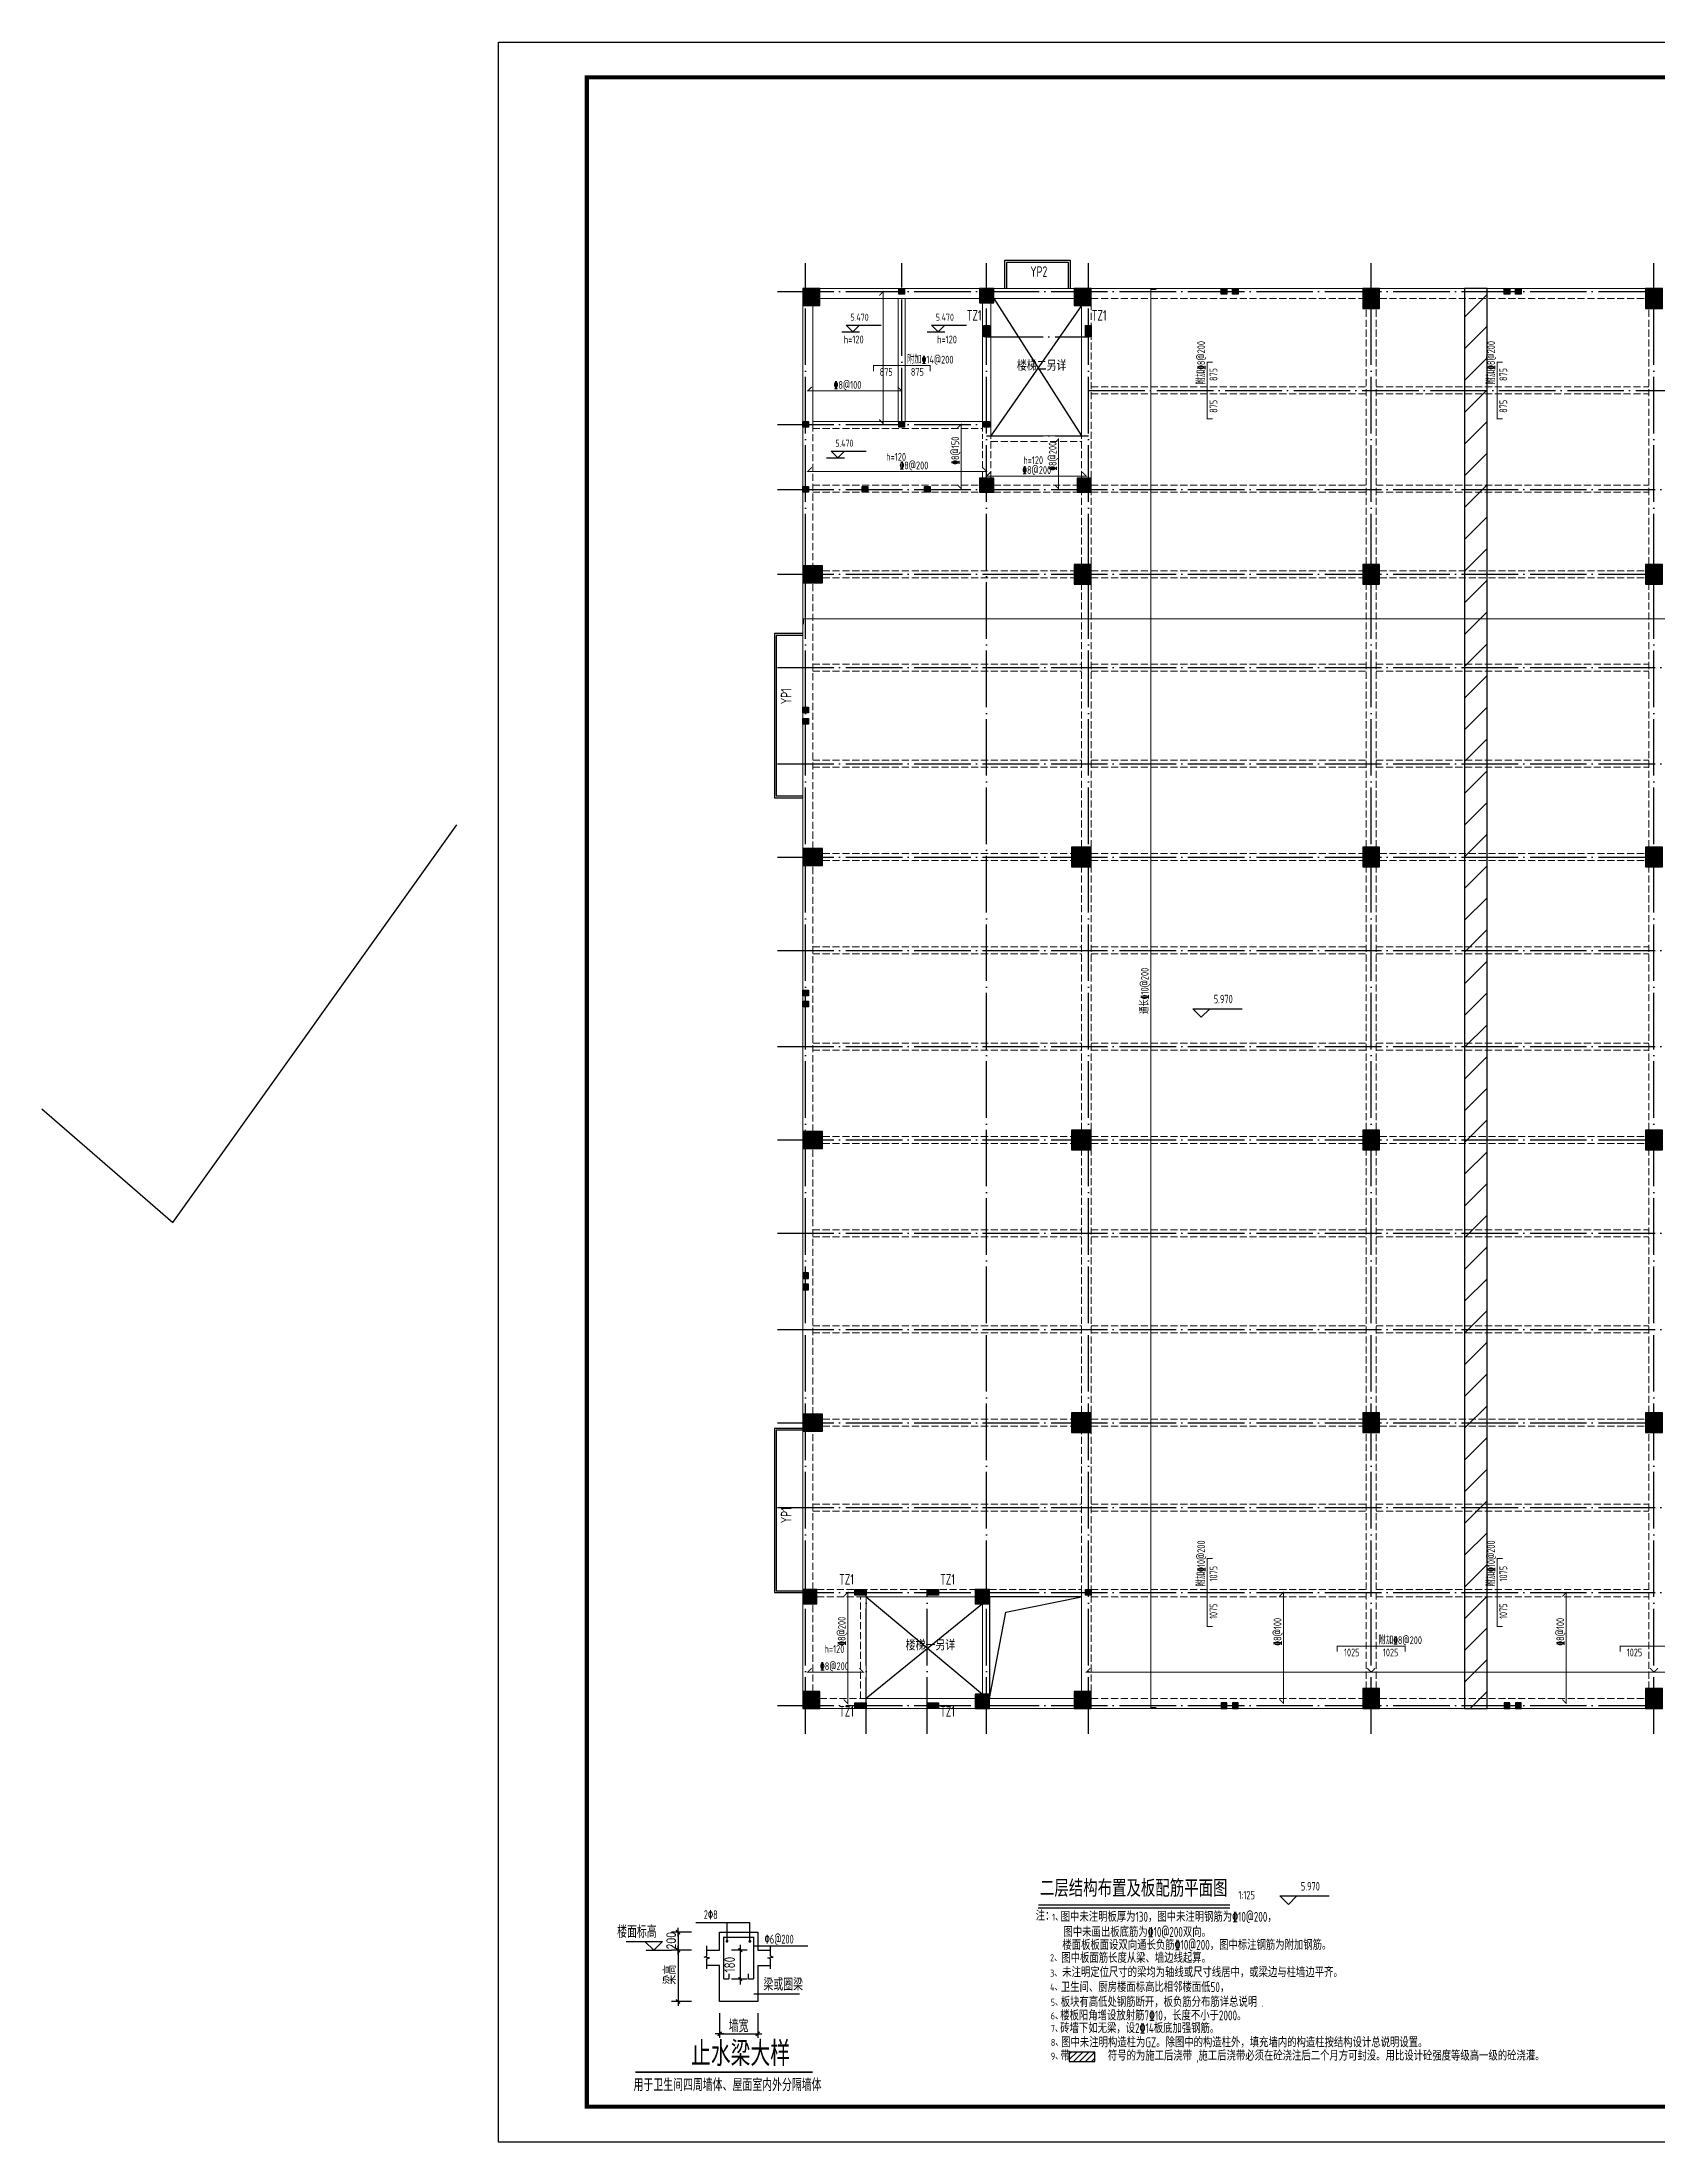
# Model space of a CAD drawing. Extents: x -2331248 to -1198620, y -977263 to -545844.
# Drawn here: x -1837806 to -1780691, y -765858 to -691608 of the extents above; entities that cross this region are included whole.
import ezdxf
from ezdxf.enums import TextEntityAlignment as Align

# ---------------------------------------------------------------- set-up
doc = ezdxf.new("R2010")
doc.units = 0
doc.header["$LTSCALE"] = 1000
doc.header["$MEASUREMENT"] = 0
for name, pattern in [('DASH', [0.35, 0.25, -0.1]), ('DOTE', [2.42, 2, -0.2, 0.02, -0.2]), ('线型3', [500, 300, -200])]:
    doc.linetypes.add(name, pattern=pattern)
doc.layers.get('0').update_dxf_attribs({"linetype": 'CONTINUOUS'})
doc.layers.get('DEFPOINTS').update_dxf_attribs({"linetype": 'CONTINUOUS'})
for name, color, linetype in [('DIM', 3, 'CONTINUOUS'), ('DOTE', 1, 'DOTE'), ('GJ', 1, 'CONTINUOUS'), ('HJD', 190, 'CONTINUOUS'), ('PUB_TITLE', 4, 'CONTINUOUS'), ('TEXT', 7, 'CONTINUOUS'), ('THICK', 6, 'CONTINUOUS'), ('THIN', 7, 'CONTINUOUS'), ('中文', 7, 'CONTINUOUS'), ('尺寸线及数字', 7, 'CONTINUOUS'), ('构件', 74, 'CONTINUOUS'), ('构件名称', 7, 'CONTINUOUS'), ('构造柱', 6, 'CONTINUOUS'), ('构造柱名称', 211, 'CONTINUOUS'), ('柱涂实', 54, 'CONTINUOUS'), ('洞口边线', 7, 'CONTINUOUS'), ('钢筋标注', 253, 'CONTINUOUS'), ('零厚板', 7, 'CONTINUOUS')]:
    doc.layers.add(name, color=color, linetype=linetype)
for name, color, linetype, lineweight in [('S_Beam', 4, 'CONTINUOUS', 18), ('S_BeamDash', 134, '线型3', 18), ('S_Cl', 2, 'CONTINUOUS', 9), ('S_Hole', 9, 'CONTINUOUS', 18), ('S_SlabDownBar', 14, 'CONTINUOUS', 35), ('S_SlabDownBarText', 7, 'CONTINUOUS', 25), ('S_SlabUpBar', 1, 'CONTINUOUS', 35), ('S_SlabUpBarDim', 84, 'CONTINUOUS', 25), ('S_SlabUpBarText', 7, 'CONTINUOUS', 25), ('板标注', 7, 'CONTINUOUS', 18)]:
    doc.layers.add(name, color=color, linetype=linetype, lineweight=lineweight)
doc.styles.add('_HZTXT', font='txt.shx', dxfattribs={"width": 0.8, "bigfont": 'hztxt.shx'})
doc.styles.add('DIM_FONT', font='tssdeng.shx', dxfattribs={"width": 0.8, "bigfont": 'tssdchn.shx'})
doc.styles.add('HZ', font='tssdeng.shx', dxfattribs={"width": 0.8, "bigfont": 'tssdchn.shx'})
doc.styles.add('PkpmHz', font='Pkpmeng', dxfattribs={"width": 0.7, "bigfont": 'hztxt'})
doc.styles.get("Standard").update_dxf_attribs({"font": 'txt.shx', "height": 3, "bigfont": 'hztxt.shx'})
doc.styles.add('STYLE2', font='tssdeng.shx', dxfattribs={"width": 0.8, "bigfont": 'tssdchn.shx'})
doc.styles.add('TSSD_NORM', font='Tssdeng.shx', dxfattribs={"width": 0.7, "bigfont": 'hztxt.shx'})
doc.styles.add('TSSD_REIN', font='Tssdeng.shx', dxfattribs={"width": 0.7, "bigfont": 'hztxt.shx'})
doc.dimstyles.new('DIMN', dxfattribs={"dimtxt": 300, "dimasz": 100, "dimexe": 250, "dimexo": 300, "dimgap": 150, "dimtad": 1, "dimdec": 0, "dimzin": 0, "dimdsep": 46, "dimtxsty": 'DIM_FONT', "dimblk": 'ARCHTICK', "dimcen": 0.09, "dimdle": 150, "dimclrt": 7, "dimazin": 2, "dimtfac": 1, "dimtdec": 0, "dimtix": 1, "dimtmove": 2, "dimatfit": 3, "dimldrblk": '_DIMX', "dimfxl": 1, "dimtolj": 1, "dimtzin": 0, "dimarcsym": 0})

# ---------------------------------------------------------------- blocks, each defined once
blk = doc.blocks.new('_ARCHTICK')
at = {"color": 0, "linetype": 'ByBlock', "const_width": 0.4}
blk.add_lwpolyline([(-0.5, -0.5), (0.5, 0.5)], dxfattribs=at)
blk = doc.blocks.new('*D222')
at = {"color": 0, "lineweight": -2}
for p, q in [((-1737676, -680539), (-1738119, -680539)), ((-1737869, -680389), (-1737869, -681505)), ((-1737676, -681355), (-1738119, -681355))]:
    blk.add_line(p, q, dxfattribs=at)
at = {"layer": 'DEFPOINTS', "color": 0}
for p in [(-1737376, -680539), (-1737869, -681355), (-1737376, -681355)]:
    blk.add_point(p, dxfattribs=at)
at = {"color": 0, "lineweight": -2, "xscale": 100, "yscale": 100, "zscale": 100}
for p, rotation in [((-1737869, -680539), 90), ((-1737869, -681355), 270)]:
    blk.add_blockref('_ARCHTICK', p, dxfattribs=dict(at, rotation=rotation))
at = {"color": 7, "insert": (-1738169, -680947), "char_height": 300, "attachment_point": 5, "rotation": 90, "style": 'DIM_FONT'}
blk.add_mtext('\\A1;180', dxfattribs=at)
blk = doc.blocks.new('_DIMX')
blk.add_line((-150, 0), (150, 0))
at = {"const_width": 50}
blk.add_lwpolyline([(-70, -70), (70, 70)], dxfattribs=at)
blk = doc.blocks.new('A$C1ABE4412')
at = {"color": 0, "linetype": 'ByBlock'}
for p, q in [((1671.8, 4496.3), (1671.8, 2536.8)), ((2847.4, 1619.2), (3925.8, 1619.2))]:
    blk.add_line(p, q, dxfattribs=at)
for p, q in [((2846.6, 3984.8), (2846.6, 4496.3)), ((2846.6, 4496.3), (3926.6, 4496.3)), ((3926.6, 4496.3), (3926.6, 3984.8)), ((2482.2, 3984.8), (2846.6, 3984.8)), ((3926.6, 3984.8), (4291, 3984.8)), ((2846.6, 3552.8), (2482.2, 3552.8)), ((2846.6, 2536), (2846.6, 3552.8)), ((3926.6, 3552.8), (4291, 3552.8)), ((3926.6, 3552.8), (3926.6, 2536)), ((3926.6, 2536), (2846.6, 2536)), ((3814.1, 2749.8), (5105.3, 2749.8))]:
    blk.add_line(p, q)
at = {"const_width": 48}
blk.add_lwpolyline([(466.9, 531.3), (5481, 531.3)], dxfattribs=at)
at = {"layer": 'DIM'}
for p, q in [((3703.8, 4756.4), (2175.6, 4756.4)), ((3057.9, 4216.8), (3057.9, 4756.4)), ((3703.8, 4216.8), (3703.8, 4756.4)), ((2049.9, 4496.3), (1482.7, 4496.3)), ((2049.9, 3984.8), (1482.7, 3984.8)), ((5342.4, 4102.3), (3814.1, 4102.3)), ((2049.9, 2536), (1482.7, 2536)), ((2846.6, 2201.8), (2846.6, 1509)), ((3926.6, 2201.8), (3926.6, 1509))]:
    blk.add_line(p, q, dxfattribs=at)
for points in [[(2482.2, 3461.6), (2482.2, 3738.4), (2565, 3766.4), (2406.1, 3792.7), (2482.2, 3811.9), (2482.2, 4111.6)], [(4291, 3461.6), (4291, 3738.4), (4208.1, 3766.4), (4367, 3792.7), (4291, 3811.9), (4291, 4111.6)]]:
    blk.add_lwpolyline(points, dxfattribs=at)
at = {"layer": 'GJ', "const_width": 40}
for points in [[(3814.1, 3168.9), (3814.1, 4347), (2963.4, 4347), (2963.4, 3168.9)], [(3111.6, 3168.9), (2963.4, 3168.9)], [(3111.6, 3321.8), (3111.6, 3168.9)], [(3661.5, 3321.8), (3661.5, 3168.9)], [(3661.5, 3168.9), (3809.8, 3168.9)]]:
    blk.add_lwpolyline(points, dxfattribs=at)
for points in [[(3037.9, 4236.8, 1), (3077.9, 4236.8, 1)], [(3683.8, 4236.8, 1), (3723.8, 4236.8, 1)]]:
    blk.add_lwpolyline(points, format="xyb", close=True, dxfattribs=at)
at = {"layer": '尺寸线及数字'}
for p, q in [((204.4, 4234.8), (1234.4, 4234.8)), ((984.4, 3984.8), (734.4, 4234.8)), ((1234.4, 4234.8), (984.4, 3984.8)), ((772.8, 3984.8), (1482.7, 3984.8))]:
    blk.add_line(p, q, dxfattribs=at)
at = {"color": 0, "linetype": 'ByBlock', "yscale": 0.7999999998137355, "zscale": 0.8}
for p, xscale, rotation in [((1671.8, 4496.3), 0.7999999998137355, 90), ((1671.8, 3984.8), 0.7999999998137355, 90), ((1671.8, 2536), 0.7999999998137355, 270), ((2846.6, 1619.2), 0.8000000000465661, 180)]:
    blk.add_blockref('_DIMX', p, dxfattribs=dict(at, xscale=xscale, rotation=rotation))
at = {"color": 0, "linetype": 'ByBlock', "xscale": 0.8000000000465661, "yscale": 0.7999999998137355, "zscale": 0.8}
blk.add_blockref('_DIMX', (3926.6, 1619.2), dxfattribs=at)
at = {"color": 7, "linetype": 'ByBlock', "width": 0.8}
blk.add_text('200', height=240, rotation=90, dxfattribs=at).set_placement((1476.8, 4253.5), align=Align.MIDDLE)
at = {"layer": '中文', "style": '_HZTXT', "width": 0.8}
for s, height, p in [('止水梁大样', 700, (2039, 706.7)), ('用于卫生间四周墙体、屋面室内外分隔墙体', 350, (412.4, 0))]:
    blk.add_text(s, height=height, dxfattribs=at).set_placement(p)
at = {"layer": '钢筋标注'}
for s, height, style, width, p in [('2%%1308', 250, 'TSSD_REIN', 0.7, (2399.5, 4864.6)), ('%%1306@200', 250, 'TSSD_REIN', 0.7, (4119.2, 4172.7)), ('梁或圈梁', 350, '_HZTXT', 0.8, (4088.1, 2841.2))]:
    blk.add_text(s, height=height, dxfattribs=dict(at, style=style, width=width)).set_placement(p)
at = {"layer": '钢筋标注', "style": '_HZTXT', "width": 0.8}
blk.add_text('楼面标高', height=350, dxfattribs=at).set_placement((1067.1, 4333.3), align=Align.RIGHT)
blk.add_text('梁高', height=350, rotation=90, dxfattribs=at).set_placement((1418.8, 3291.7), align=Align.MIDDLE)
blk.add_text('墙宽', height=350, dxfattribs=at).set_placement((3386.6, 1859.2), align=Align.MIDDLE)
at = {"color": 43}
dim = blk.add_linear_dim(base=(3432.9, 3168.9), p1=(3926.6, 3984.8), p2=(3926.6, 3168.9), angle=90, text='180', dimstyle='DIMN', override={"dimlfac": 0.2, "dimzin": 0}, dxfattribs=at)
dim.commit()
dim.dimension.update_dxf_attribs({"geometry": '*D222', "text_midpoint": (3132.9, 3576.9), "insert": (1741302.1, 684523.4)})

msp = doc.modelspace()

# ---------------------------------------------------------------- hatches: boundary and pattern name
h = msp.add_hatch()
h.set_pattern_fill('ANSI31', color=256, scale=500, style=0)
h.set_pattern_definition([(45, (0, -63308), (-561.266, 561.266), [])])
h.paths.add_polyline_path([(-1786700, -700327.1), (-1787500, -700327.1), (-1787500, -750527.1), (-1786700, -750527.1)])
at = {"layer": 'HJD'}
h = msp.add_hatch(dxfattribs=at)
h.set_pattern_fill('LINE', color=256, scale=1200, angle=45, style=0)
h.set_pattern_definition([(45, (-1850032.5, -597458.39), (-106.06602, 106.06602), [])])
h.paths.add_polyline_path([(-1801476.2, -763010.4), (-1800576.2, -763010.4), (-1800576.2, -762680.4), (-1801476.2, -762680.4)])
at = {"layer": '柱涂实'}
for points in [[(-1810300, -700927.1), (-1810300, -700327.1), (-1810900, -700327.1), (-1810900, -700927.1)], [(-1804150, -700827.1), (-1804150, -700327.1), (-1804650, -700327.1), (-1804650, -700827.1)], [(-1800700, -700927.1), (-1800700, -700327.1), (-1801300, -700327.1), (-1801300, -700927.1)], [(-1790500, -701027.1), (-1790500, -700327.1), (-1791100, -700327.1), (-1791100, -701027.1)], [(-1780500, -701027.1), (-1780500, -700327.1), (-1781100, -700327.1), (-1781100, -701027.1)], [(-1804150, -707527.1), (-1804150, -707027.1), (-1804650, -707027.1), (-1804650, -707527.1)], [(-1800700, -707527.1), (-1800700, -707027.1), (-1801200, -707027.1), (-1801200, -707527.1)], [(-1810200, -710727.1), (-1810200, -710127.1), (-1810900, -710127.1), (-1810900, -710727.1)], [(-1800700, -710777.1), (-1800700, -710077.1), (-1801300, -710077.1), (-1801300, -710777.1)], [(-1790500, -710777.1), (-1790500, -710077.1), (-1791100, -710077.1), (-1791100, -710777.1)], [(-1780500, -710777.1), (-1780500, -710077.1), (-1781100, -710077.1), (-1781100, -710777.1)], [(-1810200, -720727.1), (-1810200, -720127.1), (-1810900, -720127.1), (-1810900, -720727.1)], [(-1800700, -720777.1), (-1800700, -720077.1), (-1801400, -720077.1), (-1801400, -720777.1)], [(-1790500, -720777.1), (-1790500, -720077.1), (-1791100, -720077.1), (-1791100, -720777.1)], [(-1780500, -720777.1), (-1780500, -720077.1), (-1781100, -720077.1), (-1781100, -720777.1)], [(-1810200, -730727.1), (-1810200, -730127.1), (-1810900, -730127.1), (-1810900, -730727.1)], [(-1800700, -730777.1), (-1800700, -730077.1), (-1801400, -730077.1), (-1801400, -730777.1)], [(-1790500, -730777.1), (-1790500, -730077.1), (-1791100, -730077.1), (-1791100, -730777.1)], [(-1780500, -730777.1), (-1780500, -730077.1), (-1781100, -730077.1), (-1781100, -730777.1)], [(-1810200, -740727.1), (-1810200, -740127.1), (-1810900, -740127.1), (-1810900, -740727.1)], [(-1800700, -740777.1), (-1800700, -740077.1), (-1801400, -740077.1), (-1801400, -740777.1)], [(-1790500, -740777.1), (-1790500, -740077.1), (-1791100, -740077.1), (-1791100, -740777.1)], [(-1780500, -740777.1), (-1780500, -740077.1), (-1781100, -740077.1), (-1781100, -740777.1)], [(-1810400, -746827.1), (-1810400, -746327.1), (-1810900, -746327.1), (-1810900, -746827.1)], [(-1804300, -746827.1), (-1804300, -746327.1), (-1804800, -746327.1), (-1804800, -746827.1)], [(-1790500, -750527.1), (-1790500, -749827.1), (-1791100, -749827.1), (-1791100, -750527.1)], [(-1780500, -750527.1), (-1780500, -749827.1), (-1781100, -749827.1), (-1781100, -750527.1)], [(-1810300, -750527.1), (-1810300, -749927.1), (-1810900, -749927.1), (-1810900, -750527.1)], [(-1804300, -750527.1), (-1804300, -750027.1), (-1804800, -750027.1), (-1804800, -750527.1)], [(-1800700, -750527.1), (-1800700, -749927.1), (-1801300, -749927.1), (-1801300, -750527.1)]]:
    msp.add_hatch(color=256, dxfattribs=at).paths.add_polyline_path(points)

# ---------------------------------------------------------------- linework, layer by layer
msp.add_lwpolyline([(-1787500, -750527.1), (-1786700, -750527.1), (-1786700, -700327.1), (-1787500, -700327.1)], close=True)
msp.add_lwpolyline([(-1837806.5, -729331), (-1833183.5, -733349), (-1823133.5, -719288)])
at = {"layer": 'DOTE'}
for p, q in [((-1810800, -751427.1), (-1810800, -699427.1)), ((-1807400, -705127.1), (-1807400, -699427.1)), ((-1804400, -751427.1), (-1804400, -699427.1)), ((-1800800, -751427.1), (-1800800, -699427.1)), ((-1790800, -751427.1), (-1790800, -699427.1)), ((-1780800, -751427.1), (-1780800, -699427.1)), ((-1811800, -700427.1), (-1749800, -700427.1)), ((-1804400, -702027.1), (-1800800, -702027.1)), ((-1800800, -703927.1), (-1749800, -703927.1)), ((-1811800, -705127.1), (-1804400, -705127.1)), ((-1804400, -705537.1), (-1800800, -705537.1)), ((-1811800, -707427.1), (-1749800, -707427.1)), ((-1811800, -710427.1), (-1749800, -710427.1)), ((-1811800, -713727.1), (-1749800, -713727.1)), ((-1811800, -717127.1), (-1749800, -717127.1)), ((-1811800, -720427.1), (-1749800, -720427.1)), ((-1811800, -723727.1), (-1749800, -723727.1)), ((-1811800, -727127.1), (-1749800, -727127.1)), ((-1811800, -730427.1), (-1749800, -730427.1)), ((-1811800, -733727.1), (-1749800, -733727.1)), ((-1811800, -737127.1), (-1749800, -737127.1)), ((-1811800, -740427.1), (-1749800, -740427.1)), ((-1811800, -743427.1), (-1749800, -743427.1)), ((-1811800, -746427.1), (-1749800, -746427.1)), ((-1808660, -751427.1), (-1808660, -746427.1)), ((-1806500, -751427.1), (-1806500, -746427.1)), ((-1811800, -750427.1), (-1749800, -750427.1))]:
    msp.add_line(p, q, dxfattribs=at)
at = {"layer": 'HJD'}
msp.add_lwpolyline([(-1801476.2, -763010.4), (-1800576.2, -763010.4), (-1800576.2, -762680.4), (-1801476.2, -762680.4)], close=True, dxfattribs=at)
at = {"layer": 'PUB_TITLE'}
msp.add_lwpolyline([(-1821659.5, -765858.1), (-1821659.5, -691608.1), (-1716534.5, -691608.1), (-1716534.5, -765858.1)], close=True, dxfattribs=at)
at = {"layer": 'PUB_TITLE', "const_width": 150}
msp.add_lwpolyline([(-1818534.5, -692858.1), (-1717784.5, -692858.1), (-1717784.5, -764608.1), (-1818534.5, -764608.1)], close=True, dxfattribs=at)
at = {"layer": 'S_Beam', "ltscale": 1}
for p, q in [((-1810300, -700327.1), (-1804650, -700327.1)), ((-1810300, -700677.1), (-1804650, -700677.1)), ((-1807525, -705027.1), (-1807525, -700677.1)), ((-1807275, -705027.1), (-1807275, -700677.1)), ((-1804550, -705127.1), (-1804550, -700827.1)), ((-1804250, -705637.1), (-1804250, -700827.1)), ((-1804150, -700327.1), (-1801300, -700327.1)), ((-1804150, -700677.1), (-1801300, -700677.1)), ((-1800700, -700327.1), (-1791100, -700327.1)), ((-1790500, -700327.1), (-1781100, -700327.1)), ((-1810900, -710127.1), (-1810900, -700927.1)), ((-1810550, -705127.1), (-1810550, -700927.1)), ((-1801050, -705637.1), (-1801050, -700927.1)), ((-1810550, -705027.1), (-1804550, -705027.1)), ((-1804250, -705537.1), (-1801050, -705537.1)), ((-1810900, -720127.1), (-1810900, -710727.1)), ((-1810900, -730127.1), (-1810900, -720727.1)), ((-1810900, -740127.1), (-1810900, -730727.1)), ((-1810900, -746327.1), (-1810900, -740727.1)), ((-1810900, -749927.1), (-1810900, -746827.1)), ((-1808860, -746577.1), (-1804800, -746577.1)), ((-1808660, -750177.1), (-1808660, -746577.1)), ((-1804550, -750027.1), (-1804550, -746827.1)), ((-1804300, -746577.1), (-1801050, -746577.1)), ((-1804300, -750027.1), (-1804300, -746677.1)), ((-1801050, -749927.1), (-1801050, -746427.1)), ((-1810300, -750527.1), (-1808760, -750527.1)), ((-1808760, -750177.1), (-1804800, -750177.1)), ((-1808760, -750527.1), (-1804800, -750527.1)), ((-1804300, -750177.1), (-1801300, -750177.1)), ((-1804300, -750527.1), (-1801300, -750527.1)), ((-1800700, -750527.1), (-1791100, -750527.1)), ((-1790500, -750527.1), (-1781100, -750527.1))]:
    msp.add_line(p, q, dxfattribs=at)
at = {"layer": 'S_BeamDash', "linetype": 'DASH', "ltscale": 1}
for p, q in [((-1800700, -700677.1), (-1791100, -700677.1)), ((-1790500, -700677.1), (-1781100, -700677.1)), ((-1800700, -705637.1), (-1800700, -700927.1)), ((-1790975, -710077.1), (-1790975, -701027.1)), ((-1790625, -710077.1), (-1790625, -701027.1)), ((-1780975, -710077.1), (-1780975, -701027.1)), ((-1800700, -703802.1), (-1790975, -703802.1)), ((-1790625, -703802.1), (-1780975, -703802.1)), ((-1800700, -704052.1), (-1790975, -704052.1)), ((-1790625, -704052.1), (-1780975, -704052.1)), ((-1810550, -705127.1), (-1810550, -710127.1)), ((-1810550, -705277.1), (-1804550, -705277.1)), ((-1804550, -705127.1), (-1804550, -705637.1)), ((-1804550, -707027.1), (-1804550, -705637.1)), ((-1804250, -707027.1), (-1804250, -705637.1)), ((-1804250, -705737.1), (-1801050, -705737.1)), ((-1801050, -707027.1), (-1801050, -705637.1)), ((-1800700, -707027.1), (-1800700, -705637.1)), ((-1810550, -707277.1), (-1804650, -707277.1)), ((-1810550, -707527.1), (-1804650, -707527.1)), ((-1804150, -707277.1), (-1801200, -707277.1)), ((-1804150, -707527.1), (-1801200, -707527.1)), ((-1801050, -710077.1), (-1801050, -707527.1)), ((-1800700, -707277.1), (-1790975, -707277.1)), ((-1800700, -710077.1), (-1800700, -707527.1)), ((-1800700, -707527.1), (-1790975, -707527.1)), ((-1790625, -707277.1), (-1780975, -707277.1)), ((-1790625, -707527.1), (-1780975, -707527.1)), ((-1810200, -710302.1), (-1801300, -710302.1)), ((-1810200, -710552.1), (-1801300, -710552.1)), ((-1800700, -710302.1), (-1791100, -710302.1)), ((-1800700, -710552.1), (-1791100, -710552.1)), ((-1790500, -710302.1), (-1781100, -710302.1)), ((-1790500, -710552.1), (-1781100, -710552.1)), ((-1810550, -720127.1), (-1810550, -710727.1)), ((-1801050, -720077.1), (-1801050, -710777.1)), ((-1800700, -720077.1), (-1800700, -710777.1)), ((-1790975, -720077.1), (-1790975, -710777.1)), ((-1790625, -720077.1), (-1790625, -710777.1)), ((-1780975, -720077.1), (-1780975, -710777.1)), ((-1810550, -713602.1), (-1801050, -713602.1)), ((-1810550, -713852.1), (-1801050, -713852.1)), ((-1800700, -713602.1), (-1790975, -713602.1)), ((-1800700, -713852.1), (-1790975, -713852.1)), ((-1790625, -713602.1), (-1780975, -713602.1)), ((-1790625, -713852.1), (-1780975, -713852.1)), ((-1810550, -717002.1), (-1801050, -717002.1)), ((-1810550, -717252.1), (-1801050, -717252.1)), ((-1800700, -717002.1), (-1790975, -717002.1)), ((-1800700, -717252.1), (-1790975, -717252.1)), ((-1790625, -717002.1), (-1780975, -717002.1)), ((-1790625, -717252.1), (-1780975, -717252.1)), ((-1810550, -730127.1), (-1810550, -720727.1)), ((-1810200, -720302.1), (-1801400, -720302.1)), ((-1810200, -720552.1), (-1801400, -720552.1)), ((-1801050, -730077.1), (-1801050, -720777.1)), ((-1800700, -720302.1), (-1791100, -720302.1)), ((-1800700, -720552.1), (-1791100, -720552.1)), ((-1800700, -730077.1), (-1800700, -720777.1)), ((-1790975, -730077.1), (-1790975, -720777.1)), ((-1790625, -730077.1), (-1790625, -720777.1)), ((-1790500, -720302.1), (-1781100, -720302.1)), ((-1790500, -720552.1), (-1781100, -720552.1)), ((-1780975, -730077.1), (-1780975, -720777.1)), ((-1810550, -723602.1), (-1801050, -723602.1)), ((-1810550, -723852.1), (-1801050, -723852.1)), ((-1800700, -723602.1), (-1790975, -723602.1)), ((-1800700, -723852.1), (-1790975, -723852.1)), ((-1790625, -723602.1), (-1780975, -723602.1)), ((-1790625, -723852.1), (-1780975, -723852.1)), ((-1810550, -727002.1), (-1801050, -727002.1)), ((-1810550, -727252.1), (-1801050, -727252.1)), ((-1800700, -727002.1), (-1790975, -727002.1)), ((-1800700, -727252.1), (-1790975, -727252.1)), ((-1790625, -727002.1), (-1780975, -727002.1)), ((-1790625, -727252.1), (-1780975, -727252.1)), ((-1810200, -730302.1), (-1801400, -730302.1)), ((-1810200, -730552.1), (-1801400, -730552.1)), ((-1800700, -730302.1), (-1791100, -730302.1)), ((-1800700, -730552.1), (-1791100, -730552.1)), ((-1790500, -730302.1), (-1781100, -730302.1)), ((-1790500, -730552.1), (-1781100, -730552.1)), ((-1810550, -740127.1), (-1810550, -730727.1)), ((-1801050, -740077.1), (-1801050, -730777.1)), ((-1800700, -740077.1), (-1800700, -730777.1)), ((-1790975, -740077.1), (-1790975, -730777.1)), ((-1790625, -740077.1), (-1790625, -730777.1)), ((-1780975, -740077.1), (-1780975, -730777.1)), ((-1810550, -733602.1), (-1801050, -733602.1)), ((-1810550, -733852.1), (-1801050, -733852.1)), ((-1800700, -733602.1), (-1790975, -733602.1)), ((-1800700, -733852.1), (-1790975, -733852.1)), ((-1790625, -733602.1), (-1780975, -733602.1)), ((-1790625, -733852.1), (-1780975, -733852.1)), ((-1810550, -737002.1), (-1801050, -737002.1)), ((-1810550, -737252.1), (-1801050, -737252.1)), ((-1800700, -737002.1), (-1790975, -737002.1)), ((-1800700, -737252.1), (-1790975, -737252.1)), ((-1790625, -737002.1), (-1780975, -737002.1)), ((-1790625, -737252.1), (-1780975, -737252.1)), ((-1810550, -746327.1), (-1810550, -740727.1)), ((-1810200, -740302.1), (-1801400, -740302.1)), ((-1810200, -740552.1), (-1801400, -740552.1)), ((-1801050, -746427.1), (-1801050, -740777.1)), ((-1800700, -740302.1), (-1791100, -740302.1)), ((-1800700, -740552.1), (-1791100, -740552.1)), ((-1800700, -746427.1), (-1800700, -740777.1)), ((-1790975, -749827.1), (-1790975, -740777.1)), ((-1790625, -749827.1), (-1790625, -740777.1)), ((-1790500, -740302.1), (-1781100, -740302.1)), ((-1790500, -740552.1), (-1781100, -740552.1)), ((-1780975, -749827.1), (-1780975, -740777.1)), ((-1810550, -743302.1), (-1801050, -743302.1)), ((-1810550, -743552.1), (-1801050, -743552.1)), ((-1800700, -743302.1), (-1790975, -743302.1)), ((-1800700, -743552.1), (-1790975, -743552.1)), ((-1790625, -743302.1), (-1780975, -743302.1)), ((-1790625, -743552.1), (-1780975, -743552.1)), ((-1810550, -749927.1), (-1810550, -746827.1)), ((-1810400, -746327.1), (-1808760, -746327.1)), ((-1810400, -746577.1), (-1808760, -746577.1)), ((-1808860, -746327.1), (-1804800, -746327.1)), ((-1808860, -750177.1), (-1808860, -746577.1)), ((-1804300, -746327.1), (-1801050, -746327.1)), ((-1800700, -746327.1), (-1790975, -746327.1)), ((-1800700, -749927.1), (-1800700, -746427.1)), ((-1800700, -746577.1), (-1790975, -746577.1)), ((-1790625, -746327.1), (-1780975, -746327.1)), ((-1790625, -746577.1), (-1780975, -746577.1)), ((-1810300, -750177.1), (-1808760, -750177.1)), ((-1800700, -750177.1), (-1791100, -750177.1)), ((-1790500, -750177.1), (-1781100, -750177.1))]:
    msp.add_line(p, q, dxfattribs=at)
at = {"layer": 'S_Cl', "ltscale": 1}
for points in [[(-1810300, -700927.1), (-1810300, -700327.1), (-1810900, -700327.1), (-1810900, -700927.1)], [(-1804150, -700827.1), (-1804150, -700327.1), (-1804650, -700327.1), (-1804650, -700827.1)], [(-1800700, -700927.1), (-1800700, -700327.1), (-1801300, -700327.1), (-1801300, -700927.1)], [(-1790500, -701027.1), (-1790500, -700327.1), (-1791100, -700327.1), (-1791100, -701027.1)], [(-1780500, -701027.1), (-1780500, -700327.1), (-1781100, -700327.1), (-1781100, -701027.1)], [(-1804150, -707527.1), (-1804150, -707027.1), (-1804650, -707027.1), (-1804650, -707527.1)], [(-1800700, -707527.1), (-1800700, -707027.1), (-1801200, -707027.1), (-1801200, -707527.1)], [(-1810200, -710727.1), (-1810200, -710127.1), (-1810900, -710127.1), (-1810900, -710727.1)], [(-1800700, -710777.1), (-1800700, -710077.1), (-1801300, -710077.1), (-1801300, -710777.1)], [(-1790500, -710777.1), (-1790500, -710077.1), (-1791100, -710077.1), (-1791100, -710777.1)], [(-1780500, -710777.1), (-1780500, -710077.1), (-1781100, -710077.1), (-1781100, -710777.1)], [(-1810200, -720727.1), (-1810200, -720127.1), (-1810900, -720127.1), (-1810900, -720727.1)], [(-1800700, -720777.1), (-1800700, -720077.1), (-1801400, -720077.1), (-1801400, -720777.1)], [(-1790500, -720777.1), (-1790500, -720077.1), (-1791100, -720077.1), (-1791100, -720777.1)], [(-1780500, -720777.1), (-1780500, -720077.1), (-1781100, -720077.1), (-1781100, -720777.1)], [(-1810200, -730727.1), (-1810200, -730127.1), (-1810900, -730127.1), (-1810900, -730727.1)], [(-1800700, -730777.1), (-1800700, -730077.1), (-1801400, -730077.1), (-1801400, -730777.1)], [(-1790500, -730777.1), (-1790500, -730077.1), (-1791100, -730077.1), (-1791100, -730777.1)], [(-1780500, -730777.1), (-1780500, -730077.1), (-1781100, -730077.1), (-1781100, -730777.1)], [(-1810200, -740727.1), (-1810200, -740127.1), (-1810900, -740127.1), (-1810900, -740727.1)], [(-1800700, -740777.1), (-1800700, -740077.1), (-1801400, -740077.1), (-1801400, -740777.1)], [(-1790500, -740777.1), (-1790500, -740077.1), (-1791100, -740077.1), (-1791100, -740777.1)], [(-1780500, -740777.1), (-1780500, -740077.1), (-1781100, -740077.1), (-1781100, -740777.1)], [(-1810400, -746827.1), (-1810400, -746327.1), (-1810900, -746327.1), (-1810900, -746827.1)], [(-1804300, -746827.1), (-1804300, -746327.1), (-1804800, -746327.1), (-1804800, -746827.1)], [(-1790500, -750527.1), (-1790500, -749827.1), (-1791100, -749827.1), (-1791100, -750527.1)], [(-1780500, -750527.1), (-1780500, -749827.1), (-1781100, -749827.1), (-1781100, -750527.1)], [(-1810300, -750527.1), (-1810300, -749927.1), (-1810900, -749927.1), (-1810900, -750527.1)], [(-1804300, -750527.1), (-1804300, -750027.1), (-1804800, -750027.1), (-1804800, -750527.1)], [(-1800700, -750527.1), (-1800700, -749927.1), (-1801300, -749927.1), (-1801300, -750527.1)]]:
    msp.add_lwpolyline(points, close=True, dxfattribs=at)
at = {"layer": 'S_Hole', "ltscale": 1}
msp.add_lwpolyline([(-1804300, -750177.1), (-1801300, -750177.1), (-1801300, -749927.1), (-1801050, -749927.1), (-1801050, -746577.1), (-1804300, -746577.1), (-1804300, -750177.1)], close=True, dxfattribs=at)
at = {"layer": 'S_SlabDownBar', "ltscale": 1, "const_width": 35}
for points in [[(-1808195.4, -704960.7), (-1808054, -705102.1), (-1808054, -700427.1), (-1808195.4, -700568.5)], [(-1810583.6, -703803.7), (-1810725, -703945.1), (-1807400, -703945.1), (-1807541.4, -703803.7)], [(-1805437.4, -707260.7), (-1805296, -707402.1), (-1805296, -705127.1), (-1805437.4, -705268.5)], [(-1801993.4, -707260.7), (-1801852, -707402.1), (-1801852, -705637.1), (-1801993.4, -705778.5)], [(-1810583.6, -706649.7), (-1810725, -706791.1), (-1804400, -706791.1), (-1804541.4, -706649.7)], [(-1804258.6, -706812.9), (-1804400, -706954.3), (-1800875, -706954.3), (-1801016.4, -706812.9)], [(-1809454.2, -750210.7), (-1809312.8, -750352.1), (-1809312.8, -746427.1), (-1809454.2, -746568.5)], [(-1794041.4, -750210.7), (-1793900, -750352.1), (-1793900, -746427.1), (-1794041.5, -746568.5)], [(-1784041.4, -750210.7), (-1783900, -750352.1), (-1783900, -746427.1), (-1784041.5, -746568.5)], [(-1810583.6, -749105.7), (-1810725, -749247.1), (-1808760, -749247.1), (-1808901.4, -749105.7)], [(-1800733.6, -749105.7), (-1800875, -749247.1), (-1790800, -749247.1), (-1790941.4, -749105.7)], [(-1790658.6, -749105.7), (-1790800, -749247.1), (-1780800, -749247.1), (-1780941.4, -749105.7)], [(-1780658.6, -749105.7), (-1780800, -749247.1), (-1770800, -749247.1), (-1770941.4, -749105.7)]]:
    msp.add_lwpolyline(points, dxfattribs=at)
at = {"layer": 'S_SlabUpBar', "ltscale": 1, "const_width": 35}
for points in [[(-1798396.2, -750497.1), (-1798596.2, -750497.1), (-1798596.2, -700357.1), (-1798396.2, -700357.1)], [(-1808400, -703251.1), (-1808400, -703051.1), (-1806400, -703051.1), (-1806400, -703251.1)], [(-1796400, -704927.1), (-1796600, -704927.1), (-1796600, -702927.1), (-1796400, -702927.1)], [(-1786148, -704927.1), (-1786348, -704927.1), (-1786348, -702927.1), (-1786148, -702927.1)], [(-1810870, -712201), (-1810870, -712001), (-1750730, -712001), (-1750730, -712201)], [(-1796400, -747627.1), (-1796600, -747627.1), (-1796600, -745227.1), (-1796400, -745227.1)], [(-1786148, -747627.1), (-1786348, -747627.1), (-1786348, -745227.1), (-1786148, -745227.1)], [(-1792000, -748527.1), (-1792000, -748327.1), (-1789600, -748327.1), (-1789600, -748527.1)], [(-1782000, -748527.1), (-1782000, -748327.1), (-1779600, -748327.1), (-1779600, -748527.1)]]:
    msp.add_lwpolyline(points, dxfattribs=at)
at = {"layer": 'THICK', "const_width": 50}
msp.add_lwpolyline([(-1802574.5, -757475.4), (-1795797.3, -757475.4)], dxfattribs=at)
at = {"layer": 'THIN'}
for p, q in [((-1796809.9, -726086.9), (-1797109.9, -725786.9)), ((-1797109.9, -725786.9), (-1795367.9, -725786.9)), ((-1796509.9, -725786.9), (-1796809.9, -726086.9)), ((-1793729.1, -757456.8), (-1794029.1, -757156.8)), ((-1794029.1, -757156.8), (-1792287.1, -757156.8)), ((-1793429.1, -757156.8), (-1793729.1, -757456.8))]:
    msp.add_line(p, q, dxfattribs=at)
msp.add_lwpolyline([(-1802574.5, -757575.4), (-1795797.3, -757575.4)], dxfattribs=at)
at = {"layer": '构件'}
for points in [[(-1803750, -700327.1), (-1803750, -699327.1), (-1801450, -699327.1), (-1801450, -700327.1)], [(-1803690, -700327.1), (-1803690, -699387.1), (-1801510, -699387.1), (-1801510, -700327.1)], [(-1810900, -712527.1), (-1811900, -712527.1), (-1811900, -718327.1), (-1810900, -718327.1)], [(-1810900, -712587.1), (-1811840, -712587.1), (-1811840, -718267.1), (-1810900, -718267.1)], [(-1810900, -740627.1), (-1811900, -740627.1), (-1811900, -746427.1), (-1810900, -746427.1)], [(-1810900, -740687.1), (-1811840, -740687.1), (-1811840, -746367.1), (-1810900, -746367.1)]]:
    msp.add_lwpolyline(points, dxfattribs=at)
at = {"layer": '构造柱'}
for points in [[(-1807300, -700527.1), (-1807500, -700527.1), (-1807500, -700327.1), (-1807300, -700327.1)], [(-1795900, -700527.1), (-1796100, -700527.1), (-1796100, -700327.1), (-1795900, -700327.1)], [(-1795500, -700527.1), (-1795700, -700527.1), (-1795700, -700327.1), (-1795500, -700327.1)], [(-1785900, -700527.1), (-1786100, -700527.1), (-1786100, -700327.1), (-1785900, -700327.1)], [(-1785500, -700527.1), (-1785700, -700527.1), (-1785700, -700327.1), (-1785500, -700327.1)], [(-1804300, -702027.1), (-1804500, -702027.1), (-1804500, -701627.1), (-1804300, -701627.1)], [(-1800700, -702027.1), (-1800900, -702027.1), (-1800900, -701627.1), (-1800700, -701627.1)], [(-1810700, -705227.1), (-1810900, -705227.1), (-1810900, -705027.1), (-1810700, -705027.1)], [(-1807300, -705227.1), (-1807500, -705227.1), (-1807500, -705027.1), (-1807300, -705027.1)], [(-1804300, -705227.1), (-1804500, -705227.1), (-1804500, -705027.1), (-1804300, -705027.1)], [(-1810700, -707527.1), (-1810900, -707527.1), (-1810900, -707327.1), (-1810700, -707327.1)], [(-1808600, -707527.1), (-1808800, -707527.1), (-1808800, -707327.1), (-1808600, -707327.1)], [(-1806400, -707527.1), (-1806600, -707527.1), (-1806600, -707327.1), (-1806400, -707327.1)], [(-1810700, -715127.1), (-1810700, -715327.1), (-1810900, -715327.1), (-1810900, -715127.1)], [(-1810700, -715527.1), (-1810700, -715727.1), (-1810900, -715727.1), (-1810900, -715527.1)], [(-1810700, -725127.1), (-1810700, -725327.1), (-1810900, -725327.1), (-1810900, -725127.1)], [(-1810700, -725527.1), (-1810700, -725727.1), (-1810900, -725727.1), (-1810900, -725527.1)], [(-1810700, -735327.1), (-1810700, -735127.1), (-1810900, -735127.1), (-1810900, -735327.1)], [(-1810700, -735727.1), (-1810700, -735527.1), (-1810900, -735527.1), (-1810900, -735727.1)], [(-1809060, -746527.1), (-1809060, -746327.1), (-1808660, -746327.1), (-1808660, -746527.1)], [(-1806500, -746527.1), (-1806500, -746327.1), (-1806100, -746327.1), (-1806100, -746527.1)], [(-1800700, -746527.1), (-1800900, -746527.1), (-1800900, -746327.1), (-1800700, -746327.1)], [(-1809060, -750527.1), (-1809060, -750327.1), (-1808660, -750327.1), (-1808660, -750527.1)], [(-1806500, -750527.1), (-1806500, -750327.1), (-1806100, -750327.1), (-1806100, -750527.1)], [(-1795900, -750327.1), (-1796100, -750327.1), (-1796100, -750527.1), (-1795900, -750527.1)], [(-1795500, -750327.1), (-1795700, -750327.1), (-1795700, -750527.1), (-1795500, -750527.1)], [(-1785900, -750327.1), (-1786100, -750327.1), (-1786100, -750527.1), (-1785900, -750527.1)], [(-1785500, -750327.1), (-1785700, -750327.1), (-1785700, -750527.1), (-1785500, -750527.1)]]:
    msp.add_lwpolyline(points, close=True, dxfattribs=at)
for points in [[(-1807300, -700527.1), (-1807300, -700327.1), (-1807500, -700527.1), (-1807500, -700327.1)], [(-1795900, -700527.1), (-1795900, -700327.1), (-1796100, -700527.1), (-1796100, -700327.1)], [(-1795500, -700527.1), (-1795500, -700327.1), (-1795700, -700527.1), (-1795700, -700327.1)], [(-1785900, -700527.1), (-1785900, -700327.1), (-1786100, -700527.1), (-1786100, -700327.1)], [(-1785500, -700527.1), (-1785500, -700327.1), (-1785700, -700527.1), (-1785700, -700327.1)], [(-1804300, -702027.1), (-1804300, -701627.1), (-1804500, -702027.1), (-1804500, -701627.1)], [(-1800700, -702027.1), (-1800700, -701627.1), (-1800900, -702027.1), (-1800900, -701627.1)], [(-1810700, -705227.1), (-1810700, -705027.1), (-1810900, -705227.1), (-1810900, -705027.1)], [(-1807300, -705227.1), (-1807300, -705027.1), (-1807500, -705227.1), (-1807500, -705027.1)], [(-1804300, -705227.1), (-1804300, -705027.1), (-1804500, -705227.1), (-1804500, -705027.1)], [(-1810700, -707527.1), (-1810700, -707327.1), (-1810900, -707527.1), (-1810900, -707327.1)], [(-1808600, -707527.1), (-1808600, -707327.1), (-1808800, -707527.1), (-1808800, -707327.1)], [(-1806400, -707527.1), (-1806400, -707327.1), (-1806600, -707527.1), (-1806600, -707327.1)], [(-1810700, -715127.1), (-1810900, -715127.1), (-1810700, -715327.1), (-1810900, -715327.1)], [(-1810700, -715527.1), (-1810900, -715527.1), (-1810700, -715727.1), (-1810900, -715727.1)], [(-1810700, -725127.1), (-1810900, -725127.1), (-1810700, -725327.1), (-1810900, -725327.1)], [(-1810700, -725527.1), (-1810900, -725527.1), (-1810700, -725727.1), (-1810900, -725727.1)], [(-1810700, -735327.1), (-1810900, -735327.1), (-1810700, -735127.1), (-1810900, -735127.1)], [(-1810700, -735727.1), (-1810900, -735727.1), (-1810700, -735527.1), (-1810900, -735527.1)], [(-1809060, -746527.1), (-1808660, -746527.1), (-1809060, -746327.1), (-1808660, -746327.1)], [(-1806500, -746527.1), (-1806100, -746527.1), (-1806500, -746327.1), (-1806100, -746327.1)], [(-1800700, -746527.1), (-1800700, -746327.1), (-1800900, -746527.1), (-1800900, -746327.1)], [(-1809060, -750527.1), (-1808660, -750527.1), (-1809060, -750327.1), (-1808660, -750327.1)], [(-1806500, -750527.1), (-1806100, -750527.1), (-1806500, -750327.1), (-1806100, -750327.1)], [(-1795900, -750327.1), (-1795900, -750527.1), (-1796100, -750327.1), (-1796100, -750527.1)], [(-1795500, -750327.1), (-1795500, -750527.1), (-1795700, -750327.1), (-1795700, -750527.1)], [(-1785900, -750327.1), (-1785900, -750527.1), (-1786100, -750327.1), (-1786100, -750527.1)], [(-1785500, -750327.1), (-1785500, -750527.1), (-1785700, -750327.1), (-1785700, -750527.1)]]:
    msp.add_solid(points, dxfattribs=at)
at = {"layer": '柱涂实', "linetype": 'Continuous'}
for points in [[(-1810300, -700927.1), (-1810300, -700327.1), (-1810900, -700327.1), (-1810900, -700927.1)], [(-1804150, -700827.1), (-1804150, -700327.1), (-1804650, -700327.1), (-1804650, -700827.1)], [(-1800700, -700927.1), (-1800700, -700327.1), (-1801300, -700327.1), (-1801300, -700927.1)], [(-1790500, -701027.1), (-1790500, -700327.1), (-1791100, -700327.1), (-1791100, -701027.1)], [(-1780500, -701027.1), (-1780500, -700327.1), (-1781100, -700327.1), (-1781100, -701027.1)], [(-1804150, -707527.1), (-1804150, -707027.1), (-1804650, -707027.1), (-1804650, -707527.1)], [(-1800700, -707527.1), (-1800700, -707027.1), (-1801200, -707027.1), (-1801200, -707527.1)], [(-1810200, -710727.1), (-1810200, -710127.1), (-1810900, -710127.1), (-1810900, -710727.1)], [(-1800700, -710777.1), (-1800700, -710077.1), (-1801300, -710077.1), (-1801300, -710777.1)], [(-1790500, -710777.1), (-1790500, -710077.1), (-1791100, -710077.1), (-1791100, -710777.1)], [(-1780500, -710777.1), (-1780500, -710077.1), (-1781100, -710077.1), (-1781100, -710777.1)], [(-1810200, -720727.1), (-1810200, -720127.1), (-1810900, -720127.1), (-1810900, -720727.1)], [(-1800700, -720777.1), (-1800700, -720077.1), (-1801400, -720077.1), (-1801400, -720777.1)], [(-1790500, -720777.1), (-1790500, -720077.1), (-1791100, -720077.1), (-1791100, -720777.1)], [(-1780500, -720777.1), (-1780500, -720077.1), (-1781100, -720077.1), (-1781100, -720777.1)], [(-1810200, -730727.1), (-1810200, -730127.1), (-1810900, -730127.1), (-1810900, -730727.1)], [(-1800700, -730777.1), (-1800700, -730077.1), (-1801400, -730077.1), (-1801400, -730777.1)], [(-1790500, -730777.1), (-1790500, -730077.1), (-1791100, -730077.1), (-1791100, -730777.1)], [(-1780500, -730777.1), (-1780500, -730077.1), (-1781100, -730077.1), (-1781100, -730777.1)], [(-1810200, -740727.1), (-1810200, -740127.1), (-1810900, -740127.1), (-1810900, -740727.1)], [(-1800700, -740777.1), (-1800700, -740077.1), (-1801400, -740077.1), (-1801400, -740777.1)], [(-1790500, -740777.1), (-1790500, -740077.1), (-1791100, -740077.1), (-1791100, -740777.1)], [(-1780500, -740777.1), (-1780500, -740077.1), (-1781100, -740077.1), (-1781100, -740777.1)], [(-1810400, -746827.1), (-1810400, -746327.1), (-1810900, -746327.1), (-1810900, -746827.1)], [(-1804300, -746827.1), (-1804300, -746327.1), (-1804800, -746327.1), (-1804800, -746827.1)], [(-1790500, -750527.1), (-1790500, -749827.1), (-1791100, -749827.1), (-1791100, -750527.1)], [(-1780500, -750527.1), (-1780500, -749827.1), (-1781100, -749827.1), (-1781100, -750527.1)], [(-1810300, -750527.1), (-1810300, -749927.1), (-1810900, -749927.1), (-1810900, -750527.1)], [(-1804300, -750527.1), (-1804300, -750027.1), (-1804800, -750027.1), (-1804800, -750527.1)], [(-1800700, -750527.1), (-1800700, -749927.1), (-1801300, -749927.1), (-1801300, -750527.1)]]:
    msp.add_lwpolyline(points, close=True, dxfattribs=at)
at = {"layer": '洞口边线', "ltscale": 1}
msp.add_lwpolyline([(-1801050, -746577.1), (-1804300, -746577.1), (-1804300, -750177.1), (-1803725.5, -747126.7), (-1801050, -746577.1)], close=True, dxfattribs=at)
at = {"layer": '零厚板', "ltscale": 1}
for p, q in [((-1804150, -700677.1), (-1801050, -705537.1)), ((-1809365.9, -701621.4), (-1808125, -701621.4)), ((-1809365.9, -701621.4), (-1809128.3, -701859)), ((-1808890.7, -701621.4), (-1809128.3, -701859)), ((-1806349.9, -701621.4), (-1805109, -701621.4)), ((-1806349.9, -701621.4), (-1806112.3, -701859)), ((-1805874.7, -701621.4), (-1806112.3, -701859)), ((-1801050, -700927.1), (-1804250, -705537.1)), ((-1809521.8, -701859), (-1808891.8, -701859)), ((-1806505.8, -701859), (-1805875.8, -701859)), ((-1809902.4, -706075.2), (-1808661.5, -706075.2)), ((-1809902.4, -706075.2), (-1809664.8, -706312.8)), ((-1809427.2, -706075.2), (-1809664.8, -706312.8)), ((-1810058.3, -706312.8), (-1809428.3, -706312.8)), ((-1808660, -746577.1), (-1804550, -750027.1)), ((-1804550, -746827.1), (-1808660, -750177.1))]:
    msp.add_line(p, q, dxfattribs=at)

# ---------------------------------------------------------------- block references
at = {"layer": '构件名称', "xscale": 1.25, "yscale": 1.25, "zscale": 1.25}
msp.add_blockref('A$C1ABE4412', (-1817402, -764058), dxfattribs=at)

# ---------------------------------------------------------------- texts
at = {"layer": 'S_SlabDownBarText', "style": 'TSSD_REIN', "width": 0.7}
for s, p in [('%%1328@100', (-1809807.8, -703871)), ('%%1328@200', (-1807478.8, -706717)), ('%%1328@200', (-1803135.8, -706880.2)), ('%%1328@200', (-1810289.3, -749173))]:
    msp.add_text(s, height=275, dxfattribs=at).set_placement(p)
for s, p in [('%%1328@150', (-1805370.1, -706551.9)), ('%%1328@200', (-1801926.1, -706763.4)), ('%%1328@200', (-1809386.9, -748305.9)), ('%%1328@100', (-1793974.1, -748305.9)), ('%%1328@100', (-1783974.1, -748305.9))]:
    msp.add_text(s, height=275, rotation=90, dxfattribs=at).set_placement(p)
at = {"layer": 'S_SlabUpBarDim', "style": 'PkpmHz', "width": 0.75}
for s, p in [('875', (-1807950, -703135.3)), ('875', (-1806850, -703135.3)), ('1025', (-1791487.5, -748411.3)), ('1025', (-1790112.5, -748411.3)), ('1025', (-1781487.5, -748411.3))]:
    msp.add_text(s, height=275, dxfattribs=at).set_placement(p, align=Align.TOP_CENTER)
for s, p in [('875', (-1796515.9, -703364.6)), ('875', (-1786263.9, -703364.6)), ('875', (-1796515.9, -704489.6)), ('875', (-1786263.9, -704489.6)), ('1075', (-1796515.9, -745764.6)), ('1075', (-1786263.9, -745764.6)), ('1075', (-1796515.9, -747089.6)), ('1075', (-1786263.9, -747089.6))]:
    msp.add_text(s, height=275, rotation=90, dxfattribs=at).set_placement(p, align=Align.TOP_CENTER)
at = {"layer": 'S_SlabUpBarText', "style": 'TSSD_REIN', "width": 0.7}
for s, p in [('附加%%13214@200', (-1807216.3, -702977)), ('附加%%1328@200', (-1790541.3, -748253))]:
    msp.add_text(s, height=275, dxfattribs=at).set_placement(p)
for s, p in [('附加%%1328@200', (-1796674.1, -703718.4)), ('附加%%1328@200', (-1786422.1, -703718.4)), ('通长%%13210@200', (-1798670.4, -725971.4)), ('附加%%13210@200', (-1796674.1, -746218.4)), ('附加%%13210@200', (-1786422.1, -746218.4))]:
    msp.add_text(s, height=275, rotation=90, dxfattribs=at).set_placement(p)
at = {"layer": 'TEXT'}
for s, height, style, width, p in [('楼梯二另详', 375, 'TSSD_NORM', 0.85, (-1803329.8, -703346.8, 6.9)), ('5.970', 300, 'TSSD_REIN', 0.7, (-1796367.3, -725686.9)), ('楼梯一另详', 375, 'TSSD_NORM', 0.85, (-1807263.5, -748589.6, 6.9)), ('二层结构布置及板配筋平面图', 600, 'TSSD_NORM', 0.85, (-1802513.6, -757369.6)), ('1:125', 300, 'TSSD_NORM', 0.7, (-1795497.3, -757369.6)), ('5.970', 300, 'TSSD_REIN', 0.7, (-1793286.4, -757056.8))]:
    msp.add_text(s, height=height, dxfattribs=dict(at, style=style, width=width)).set_placement(p, align=Align.BOTTOM_LEFT)
at = {"layer": '中文'}
for s, height, style, width, p in [('注：', 350, 'TSSD_REIN', 0.7, (-1802663.1, -758033.6)), ('1、', 250, 'HZ', 0.85, (-1802083.8, -758033.3)), ('图中未注明板厚为130，图中未注明钢筋为%%13210@200，', 350, 'TSSD_REIN', 0.7, (-1801780.1, -758070.7)), ('楼面板板面设双向通长负筋%%13210@200，图中标注钢筋为附加钢筋。', 350, 'TSSD_REIN', 0.7, (-1801721.5, -759064.3, -17550251.4)), ('图中未画出板底筋为%%13210@200双向。', 350, 'TSSD_REIN', 0.7, (-1801680.4, -758606.4)), ('2、', 250, 'HZ', 0.85, (-1802154.6, -759471.5)), ('图中板面筋长度从梁、墙边线起算。', 350, 'TSSD_REIN', 0.7, (-1801756.7, -759523.4)), ('3、', 250, 'HZ', 0.85, (-1802154.6, -760013.1)), ('4、', 250, 'HZ', 0.85, (-1802154.6, -760506.6)), ('卫生间、厨房楼面标高比相邻楼面低50，', 350, 'TSSD_REIN', 0.7, (-1801772.4, -760556.7)), ('未注明定位尺寸的梁均为轴线或尺寸线居中，或梁边与柱墙边平齐。', 350, 'TSSD_REIN', 0.7, (-1801726.3, -760030.7)), ('5、', 250, 'HZ', 0.85, (-1802130.6, -761044.6)), ('板块有高低处钢筋断开，板负筋分布筋详总说明 .', 350, 'TSSD_REIN', 0.7, (-1801778.8, -761080.4)), ('7、', 250, 'HZ', 0.85, (-1802130.6, -761973.9)), ('6、', 250, 'HZ', 0.85, (-1802130.6, -761524.9)), ('砖墙下如无梁，设2%%13214板底加强钢筋。', 350, 'TSSD_REIN', 0.7, (-1801795.4, -762006.5)), ('楼板阳角增设放射筋7%%13210，长度不小于2000。', 350, 'TSSD_REIN', 0.7, (-1801795.4, -761557.6)), ('8、', 250, 'HZ', 0.85, (-1802128.5, -762462.8)), ('图中未注明构造柱为GZ。除图中的构造柱外，填充墙内的构造柱按结构设计总说明设置。', 350, 'TSSD_REIN', 0.7, (-1801761.7, -762509)), ('9、', 250, 'HZ', 0.85, (-1802128.5, -762947.8)), ('带         符号的为施工后浇带 ,施工后浇带必须在砼浇注后二个月方可封没。用比设计砼强度等级高一级的砼浇灌。', 350, 'TSSD_REIN', 0.7, (-1801781, -762980.2))]:
    msp.add_text(s, height=height, dxfattribs=dict(at, style=style, width=width)).set_placement(p)
at = {"layer": '板标注', "style": 'PkpmHz', "width": 0.8}
for p in [(-1809100, -702126.1), (-1805801, -702126.1), (-1807600, -706277.1), (-1802753, -706394.1), (-1809780, -748427.1)]:
    msp.add_text('h=120', height=275, dxfattribs=at).set_placement(p, align=Align.MIDDLE_CENTER)
at = {"layer": '构件', "style": 'TSSD_REIN', "width": 0.7}
msp.add_text('YP2', height=375, dxfattribs=at).set_placement((-1802855.6, -700026, 13.8), align=Align.BOTTOM_LEFT)
at = {"layer": '构件', "style": 'STYLE2', "width": 0.7}
for p in [(-1811190.1, -715017.6, 13.8), (-1811190.1, -743975.6, 13.8)]:
    msp.add_text('YP1', height=375, rotation=90, dxfattribs=at).set_placement(p, align=Align.BOTTOM_LEFT)
at = {"layer": '构造柱名称', "style": 'STYLE2', "width": 0.7}
for p in [(-1805098.6, -701573.9, 13.8), (-1800678.6, -701573.9, 13.8), (-1809613.6, -746266.9, 13.8), (-1806041.6, -746266.9, 13.8), (-1809613.6, -750935.9, 13.8), (-1806041.6, -750935.9, 13.8)]:
    msp.add_text('TZ1', height=375, dxfattribs=at).set_placement(p, align=Align.BOTTOM_LEFT)
at = {"layer": '零厚板', "ltscale": 1, "style": 'TSSD_REIN', "width": 0.7}
for p in [(-1809212.3, -701541.4, 0), (-1806196.3, -701541.4, 0), (-1809748.8, -705995.2, 0)]:
    msp.add_text('5.470', height=250, dxfattribs=at).set_placement(p, align=Align.BOTTOM_LEFT)

doc.saveas('drawing.dxf')
